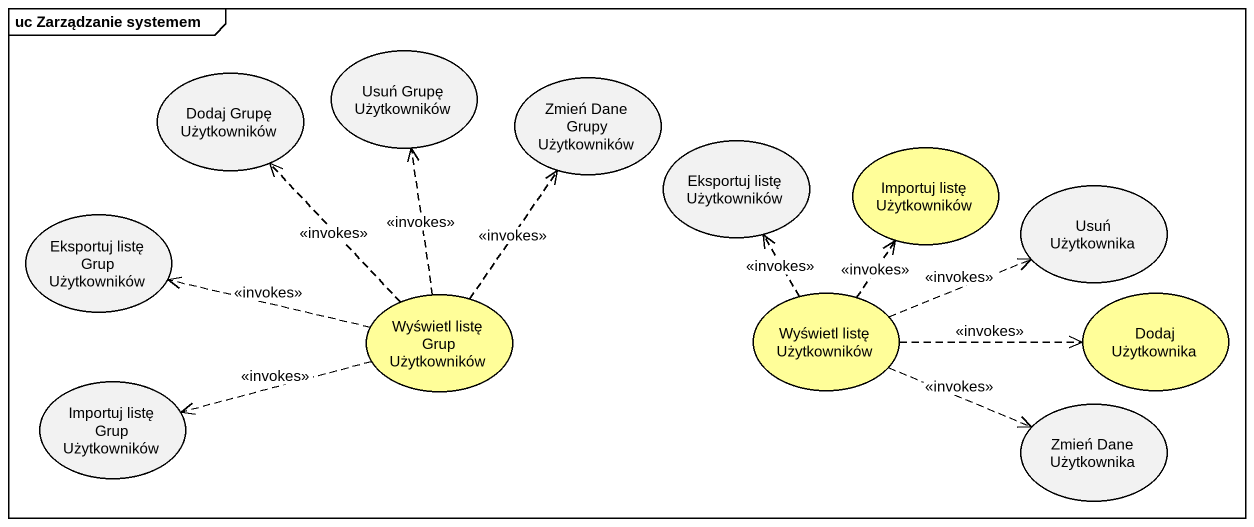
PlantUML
@startuml
mainframe uc Zarządzanie systemem
usecase "Usuń Grupę Użytkowników" as Usuń_Grupę_Użytkowników
usecase "Dodaj Grupę Użytkowników" as Dodaj_Grupę_Użytkowników
usecase "Zmień Dane Grupy Użytkowników" as Zmień_Dane_Grupy
usecase "Eksportuj listę Użytkowników" as Eksportuj_listę_Użytkowników
usecase "Importuj listę Użytkowników" as Importuj_listę_Użytkowników #FFFE99
usecase "Usuń Użytkownika" as Usuń_Użytkownika
usecase "Eksportuj listę Grup Użytkowników" as Eksportuj_listę_Grup
usecase "Wyświetl listę Grup Użytkowników" as Wyświetl_listę_Grup #FFFE99
usecase "Wyświetl listę Użytkowników" as Wyświetl_listę_Użytkowników #FFFE99
usecase "Dodaj Użytkownika" as Dodaj_Użytkownika #FFFE99
usecase "Importuj listę Grup Użytkowników" as Importuj_listę_Grup
usecase "Zmień Dane Użytkownika" as Zmień_Dane_Użytkownika
Wyświetl_listę_Grup .up.> Usuń_Grupę_Użytkowników : <<invokes>>
Wyświetl_listę_Grup .up.> Dodaj_Grupę_Użytkowników : <<invokes>>
Wyświetl_listę_Grup .up.> Zmień_Dane_Grupy : <<invokes>>
Wyświetl_listę_Grup .left.> Eksportuj_listę_Grup : <<invokes>>
Wyświetl_listę_Grup .left.> Importuj_listę_Grup : <<invokes>>
Wyświetl_listę_Użytkowników .up.> Eksportuj_listę_Użytkowników : <<invokes>>
Wyświetl_listę_Użytkowników .up.> Importuj_listę_Użytkowników : <<invokes>>
Wyświetl_listę_Użytkowników .right.> Usuń_Użytkownika : <<invokes>>
Wyświetl_listę_Użytkowników .right.> Dodaj_Użytkownika : <<invokes>>
Wyświetl_listę_Użytkowników .right.> Zmień_Dane_Użytkownika : <<invokes>>
@enduml
